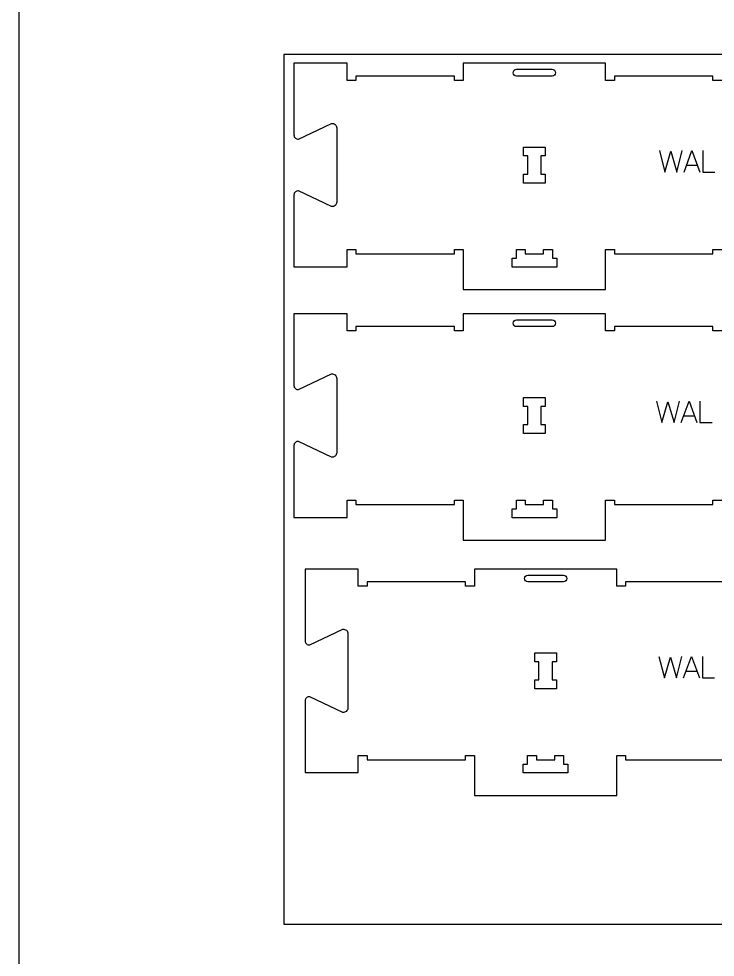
# Model space of a CAD drawing. Extents: x -10701 to -7518, y -36097 to -28504.
# Drawn here: x -10701 to -9725, y -33114 to -31798 of the extents above; entities that cross this region are included whole.
import ezdxf

# ---------------------------------------------------------------- set-up
doc = ezdxf.new("R2010")
doc.units = 0
for name, color, linetype in [('0_SHEET_SPRUCEPLY_2440X122', 1, 'CONTINUOUS'), ('1_ANYTOOL_1MMDEEP_LABELS_S', 2, 'CONTINUOUS'), ('3_ANYTOOL_CUTTHROUGH_INSID', 4, 'CONTINUOUS'), ('4_ANYTOOL_CUTTHROUGH_OUTSI', 5, 'CONTINUOUS'), ('DONOTCUT', 18, 'CONTINUOUS')]:
    doc.layers.add(name, color=color, linetype=linetype)

msp = doc.modelspace()

# ---------------------------------------------------------------- linework, layer by layer
at = {"layer": '0_SHEET_SPRUCEPLY_2440X122'}
msp.add_lwpolyline([(-10329.7, -31847.8), (-10329.7, -33067.8), (-7889.7, -33067.8), (-7889.7, -31847.8)], close=True, dxfattribs=at)
at = {"layer": '1_ANYTOOL_1MMDEEP_LABELS_S'}
for points in [[(-9803, -31982.8), (-9795.3, -32012.8), (-9786.9, -31983.7), (-9778.4, -32012.8), (-9770.9, -31982.8)], [(-9768.3, -32012.8), (-9757.4, -31982.8), (-9746.4, -32012.8)], [(-9742.1, -31982.8), (-9742.1, -32012.8), (-9725, -32012.8)], [(-9764.8, -32003.3), (-9749.9, -32003.3)], [(-9807, -32334.3), (-9799.3, -32364.3), (-9790.9, -32335.2), (-9782.4, -32364.3), (-9774.9, -32334.3)], [(-9772.3, -32364.3), (-9761.4, -32334.3), (-9750.4, -32364.3)], [(-9746.1, -32334.3), (-9746.1, -32364.3), (-9729, -32364.3)], [(-9768.9, -32354.7), (-9753.9, -32354.7)], [(-9803.6, -32692.4), (-9795.9, -32722.4), (-9787.4, -32693.3), (-9778.9, -32722.4), (-9771.4, -32692.4)], [(-9768.9, -32722.4), (-9758, -32692.4), (-9746.9, -32722.4)], [(-9742.6, -32692.4), (-9742.6, -32722.4), (-9725.5, -32722.4)], [(-9765.4, -32712.9), (-9750.5, -32712.9)]]:
    msp.add_lwpolyline(points, dxfattribs=at)
at = {"layer": '3_ANYTOOL_CUTTHROUGH_INSID', "color": 4}
for points in [[(-10003.3, -31868.7), (-9953.3, -31868.7, -1), (-9953.3, -31878.2), (-10003.3, -31878.2, -1)], [(-10003.3, -32220.2), (-9953.3, -32220.2, -1), (-9953.3, -32229.7), (-10003.3, -32229.7, -1)], [(-9987.5, -32578.3), (-9937.5, -32578.3, -1), (-9937.5, -32587.8), (-9987.5, -32587.8, -1)]]:
    msp.add_lwpolyline(points, format="xyb", close=True, dxfattribs=at)
for points in [[(-9987.5, -32015.7), (-9987.5, -31990.2), (-9993.5, -31990.2), (-9993.5, -31977.7), (-9963, -31977.7), (-9963, -31990.2), (-9969, -31990.2), (-9969, -32015.7), (-9963, -32015.7), (-9963, -32028.2), (-9993.5, -32028.2), (-9993.5, -32015.7)], [(-9965.5, -32127.7), (-9965.5, -32121.7), (-9953, -32121.7), (-9953, -32133.7), (-9947, -32133.7), (-9947, -32146.2), (-10009.5, -32146.2), (-10009.5, -32133.7), (-10003.5, -32133.7), (-10003.5, -32121.7), (-9991, -32121.7), (-9991, -32127.7)], [(-9987.5, -32367.2), (-9987.5, -32341.7), (-9993.5, -32341.7), (-9993.5, -32329.2), (-9963, -32329.2), (-9963, -32341.7), (-9969, -32341.7), (-9969, -32367.2), (-9963, -32367.2), (-9963, -32379.7), (-9993.5, -32379.7), (-9993.5, -32367.2)], [(-9965.5, -32479.2), (-9965.5, -32473.2), (-9953, -32473.2), (-9953, -32485.2), (-9947, -32485.2), (-9947, -32497.7), (-10009.5, -32497.7), (-10009.5, -32485.2), (-10003.5, -32485.2), (-10003.5, -32473.2), (-9991, -32473.2), (-9991, -32479.2)], [(-9971.8, -32725.3), (-9971.8, -32699.8), (-9977.8, -32699.8), (-9977.8, -32687.3), (-9947.3, -32687.3), (-9947.3, -32699.8), (-9953.3, -32699.8), (-9953.3, -32725.3), (-9947.3, -32725.3), (-9947.3, -32737.8), (-9977.8, -32737.8), (-9977.8, -32725.3)], [(-9949.8, -32837.3), (-9949.8, -32831.3), (-9937.3, -32831.3), (-9937.3, -32843.3), (-9931.3, -32843.3), (-9931.3, -32855.8), (-9993.8, -32855.8), (-9993.8, -32843.3), (-9987.8, -32843.3), (-9987.8, -32831.3), (-9975.3, -32831.3), (-9975.3, -32837.3)]]:
    msp.add_lwpolyline(points, close=True, dxfattribs=at)
at = {"layer": '4_ANYTOOL_CUTTHROUGH_OUTSI', "color": 5}
for points in [[(-9715.5, -31884.2), (-9728, -31884.2), (-9728, -31878.2), (-9866, -31878.2), (-9866, -31884.2), (-9878.5, -31884.2), (-9878.5, -31860.2), (-10078, -31860.2), (-10078, -31883.9), (-10078, -31884.2), (-10090.5, -31884.2), (-10090.5, -31878.2), (-10166.3, -31878.2), (-10228.5, -31878.2), (-10228.5, -31884.2), (-10241, -31884.2), (-10241, -31860.2), (-10315.5, -31860.2), (-10315.5, -31960.8), (-10315.5, -31960.8, 0.461625), (-10308.9, -31966.5), (-10262.8, -31944.7), (-10262.8, -31944.6), (-10262.8, -31944.6, -0.220464), (-10257.7, -31946, -0.220464), (-10255.5, -31950.8), (-10255.5, -32055, -0.220464), (-10257.7, -32059.8, -0.220464), (-10262.8, -32061.2), (-10262.8, -32061.2), (-10262.9, -32061.2), (-10308.9, -32039.3), (-10308.9, -32039.3, 0.218884), (-10313.5, -32040.6, 0.220464), (-10315.5, -32045), (-10315.5, -32121.9), (-10315.5, -32145.7), (-10241, -32145.7), (-10241, -32121.7), (-10228.5, -32121.7), (-10228.5, -32127.7), (-10166.3, -32127.7), (-10090.5, -32127.7), (-10090.5, -32121.7), (-10078, -32121.7), (-10078, -32177.7), (-9878.5, -32177.7), (-9878.5, -32121.7), (-9866, -32121.7), (-9866, -32127.7), (-9728, -32127.7), (-9728, -32121.7), (-9715.5, -32121.7)], [(-9715.5, -32235.7), (-9728, -32235.7), (-9728, -32229.7), (-9866, -32229.7), (-9866, -32235.7), (-9878.5, -32235.7), (-9878.5, -32211.7), (-10078, -32211.7), (-10078, -32235.7), (-10090.5, -32235.7), (-10090.5, -32229.7), (-10228.5, -32229.7), (-10228.5, -32235.7), (-10241, -32235.7), (-10241, -32211.7), (-10315.5, -32211.7), (-10315.5, -32312.3), (-10315.5, -32312.3, 0.461625), (-10308.9, -32318), (-10262.8, -32296.1), (-10262.8, -32296.1), (-10262.8, -32296.1, -0.220464), (-10257.7, -32297.5, -0.220464), (-10255.5, -32302.3), (-10255.5, -32406.5, -0.220464), (-10257.7, -32411.3, -0.220464), (-10262.8, -32412.7), (-10262.8, -32412.7), (-10262.9, -32412.7), (-10308.9, -32390.8), (-10308.9, -32390.8, 0.218884), (-10313.5, -32392.1, 0.220464), (-10315.5, -32396.5), (-10315.5, -32473.4), (-10315.5, -32497.2), (-10241, -32497.2), (-10241, -32473.2), (-10228.5, -32473.2), (-10228.5, -32479.2), (-10090.5, -32479.2), (-10090.5, -32473.2), (-10078, -32473.2), (-10078, -32473.4), (-10078, -32529.2), (-9878.5, -32529.2), (-9878.5, -32473.4), (-9878.5, -32473.2), (-9866, -32473.2), (-9866, -32479.2), (-9728, -32479.2), (-9728, -32473.2), (-9715.5, -32473.2)], [(-9712.3, -32587.8), (-9850.3, -32587.8), (-9850.3, -32593.8), (-9862.8, -32593.8), (-9862.8, -32593.5), (-9862.8, -32569.8), (-10062.3, -32569.8), (-10062.3, -32593.8), (-10074.8, -32593.8), (-10074.8, -32587.8), (-10212.8, -32587.8), (-10212.8, -32593.8), (-10225.3, -32593.8), (-10225.3, -32569.8), (-10299.8, -32569.8), (-10299.8, -32670.4), (-10299.8, -32670.4, 0.461625), (-10293.1, -32676.1), (-10247.1, -32654.3), (-10247.1, -32654.2), (-10247.1, -32654.2, -0.220464), (-10242, -32655.6, -0.220464), (-10239.8, -32660.4), (-10239.8, -32764.6, -0.463455), (-10247.1, -32770.8), (-10247.1, -32770.8), (-10247.1, -32770.8), (-10293.1, -32748.9), (-10293.1, -32748.9, 0.461625), (-10299.8, -32754.6), (-10299.8, -32831.5), (-10299.8, -32855.3), (-10225.3, -32855.3), (-10225.3, -32831.3), (-10212.8, -32831.3), (-10212.8, -32837.3), (-10074.8, -32837.3), (-10074.8, -32831.3), (-10062.3, -32831.3), (-10062.3, -32887.3), (-9862.8, -32887.3), (-9862.8, -32831.3), (-9850.3, -32831.3), (-9850.3, -32837.3), (-9712.3, -32837.3)]]:
    msp.add_lwpolyline(points, format="xyb", dxfattribs=at)
at = {"layer": 'DONOTCUT'}
msp.add_lwpolyline([(-10701.4, -36097.2), (-7518, -36097.2), (-7518, -28503.8), (-10701.4, -28503.8)], close=True, dxfattribs=at)

doc.saveas('drawing.dxf')
